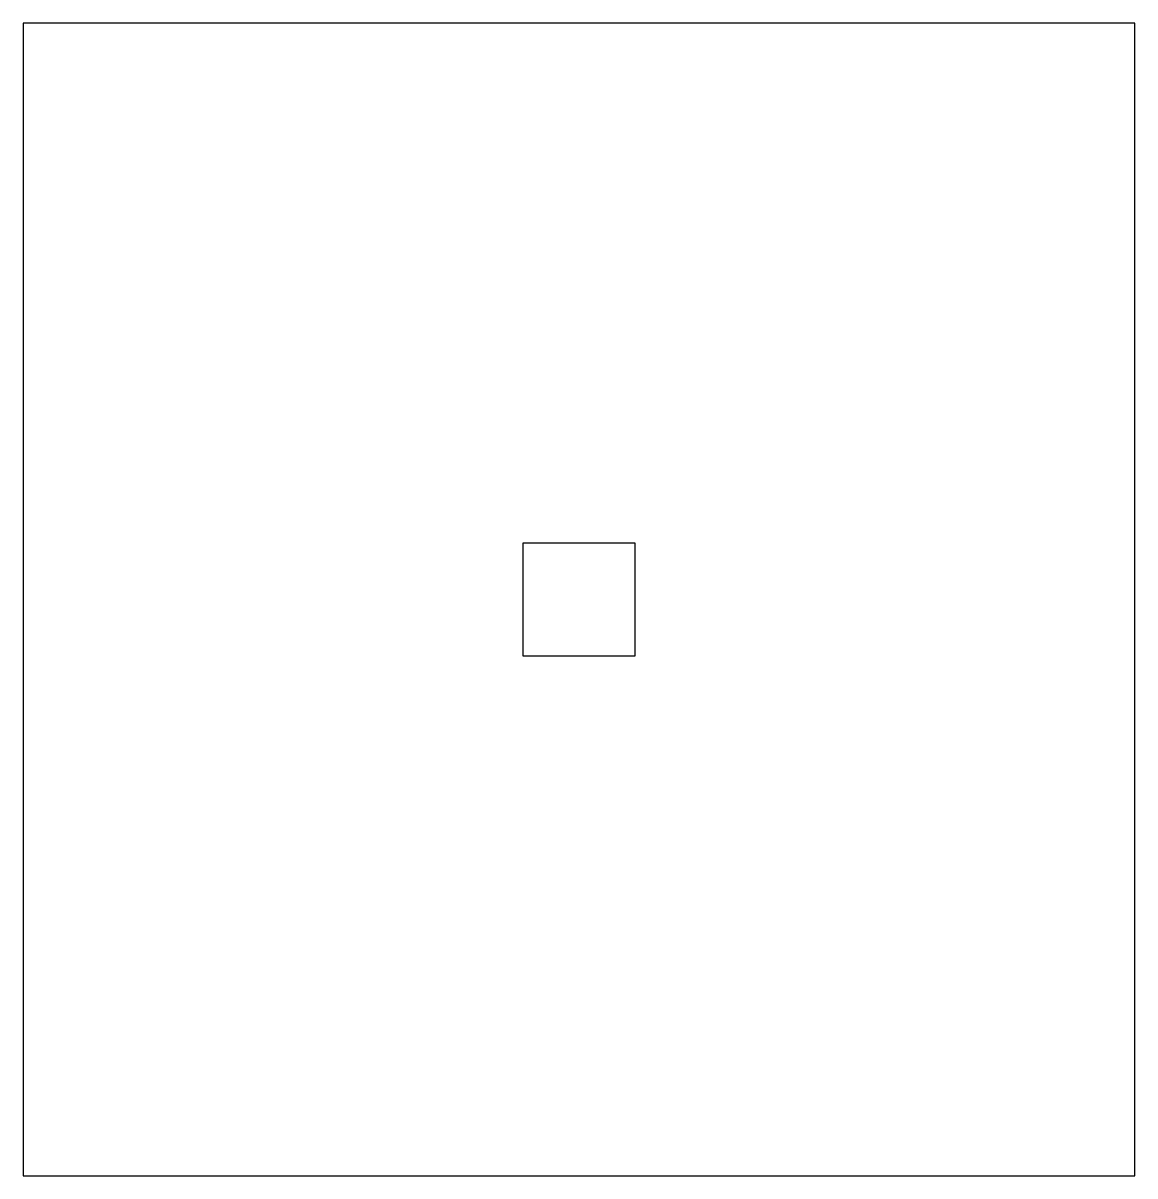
# Model space of a CAD drawing. Header units: millimetres. Extents: x -90 to 90, y -94 to 94.
import ezdxf

# ---------------------------------------------------------------- set-up
doc = ezdxf.new("R2010")
doc.units = ezdxf.units.MM

msp = doc.modelspace()

# ---------------------------------------------------------------- linework, layer by layer
at = {"color": 7, "linetype": 'Continuous', "lineweight": 25}
for p, q in [((-90.3859, 93.726), (-90.3859, -93.726)), ((90.3859, 93.726), (-90.3859, 93.726)), ((90.3859, -93.726), (90.3859, 93.726)), ((-9.144, 9.144), (-9.144, -9.144)), ((9.144, 9.144), (-9.144, 9.144)), ((9.144, -9.144), (9.144, 9.144)), ((-9.144, -9.144), (9.144, -9.144)), ((-90.3859, -93.726), (90.3859, -93.726))]:
    msp.add_line(p, q, dxfattribs=at)

doc.saveas('drawing.dxf')
